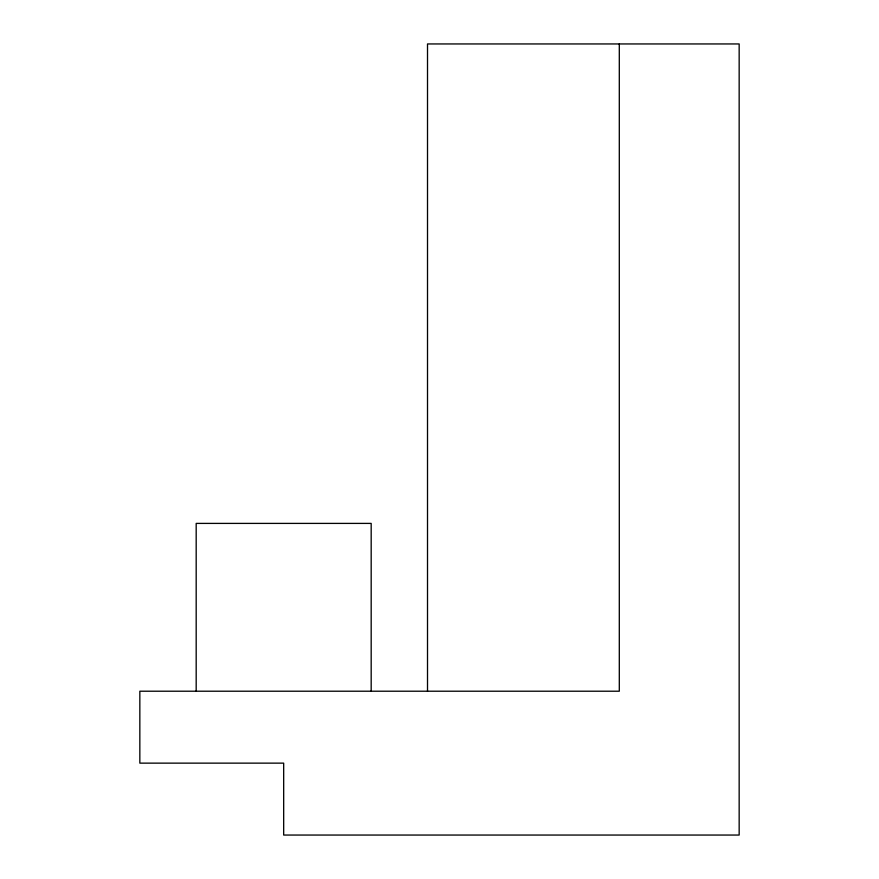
<?xml version="1.0" encoding="UTF-8"?>
<svg xmlns="http://www.w3.org/2000/svg" width="879" height="879" viewBox="0 0 879 879"><rect width="100%" height="100%" fill="white"/><g stroke="black" fill="none" stroke-linecap="round" stroke-linejoin="round"><path stroke-width="1.32" d="M619.299 43.95L619.299 691.213L139.838 691.213L139.838 763.137L283.675 763.137L283.675 835.05L739.162 835.05L739.162 43.95L427.513 43.95L427.513 691.213M371.18 691.213L371.18 523.401L196.182 523.401L196.182 691.213"/></g></svg>
